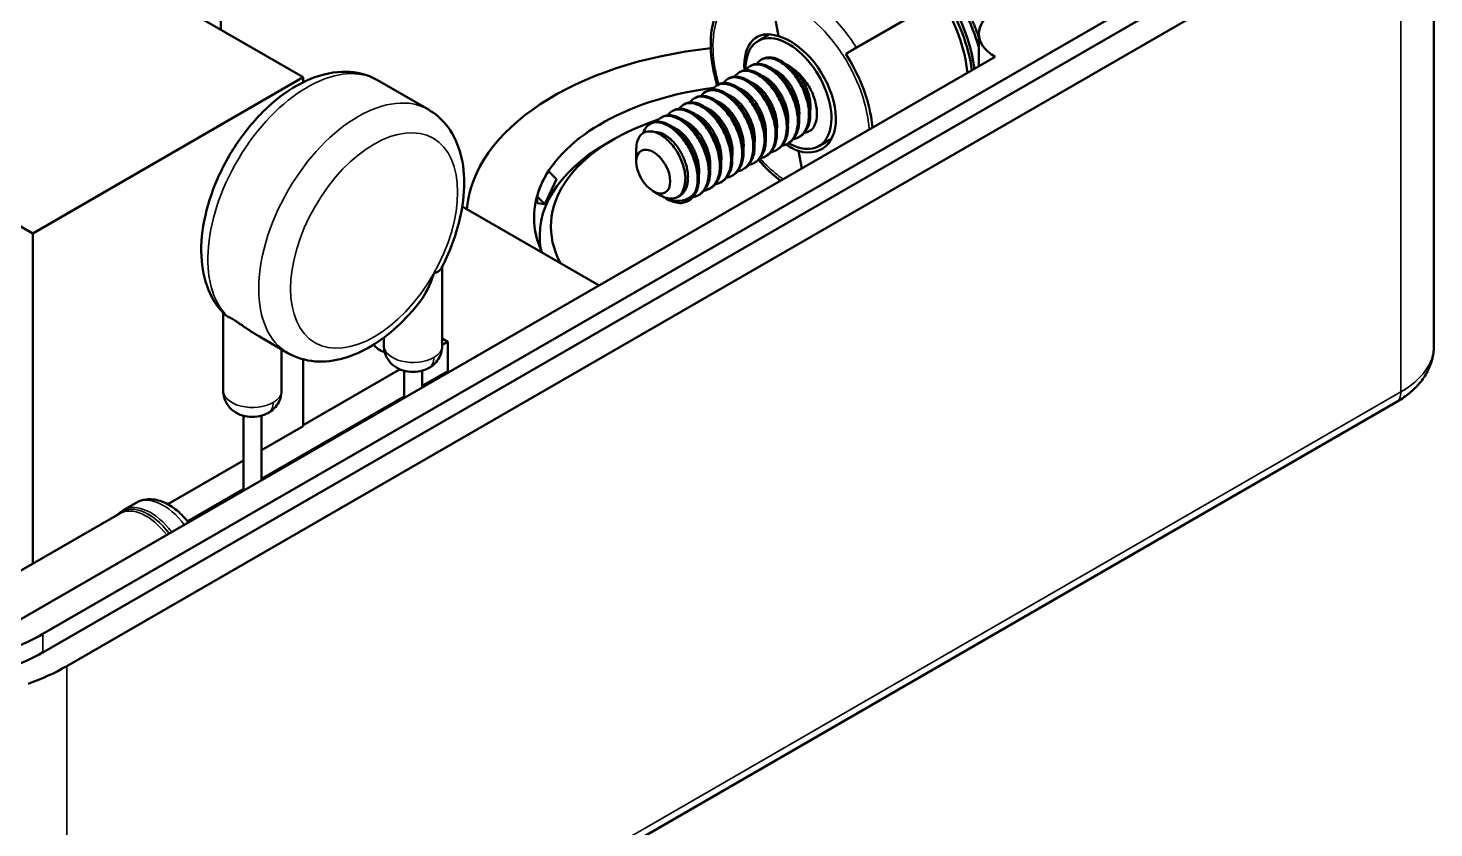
# Model space of a CAD drawing. Header units: millimetres. Extents: x -86 to 841, y -58 to 594.
# Drawn here: x 261.8 to 324.3, y 203.4 to 239 of the extents above; entities that cross this region are included whole.
import ezdxf

# ---------------------------------------------------------------- set-up
doc = ezdxf.new("R2010")
doc.units = ezdxf.units.MM
doc.layers.add('Visible (ISO)', color=7, linetype='Continuous', lineweight=50)
doc.layers.add('Visible Narrow (ISO)', color=7, linetype='Continuous', lineweight=35)

msp = doc.modelspace()

# ---------------------------------------------------------------- linework, layer by layer
at = {"layer": 'Visible (ISO)'}
for p, q in [((324.325, 224.817), (324.325, 246.863)), ((262.493, 212.01), (321.8, 246.25)), ((321.8, 245.434), (262.493, 211.193)), ((274.063, 236.767), (260.274, 244.728)), ((263.554, 210.581), (322.86, 244.821)), ((294.869, 240.389), (295.185, 238.597)), ((302.404, 240.24), (298.188, 237.805)), ((298.654, 238.092), (302.553, 240.343)), ((270.4, 239.786), (270.4, 238.881)), ((298.167, 238.783), (298.167, 238.783)), ((294.287, 238.382), (294.801, 238.679)), ((294.641, 238.587), (294.587, 238.637)), ((298.505, 238.318), (298.505, 238.318)), ((298.511, 238.309), (298.511, 238.309)), ((298.647, 238.102), (298.647, 238.102)), ((304.097, 238.698), (304.097, 237.254)), ((248.253, 237.787), (262.042, 229.827)), ((304.829, 237.677), (261.433, 212.622)), ((294.426, 237.549), (294.483, 237.582)), ((293.436, 236.978), (293.493, 237.011)), ((293.931, 237.263), (293.988, 237.297)), ((262.042, 229.827), (274.063, 236.767)), ((274.063, 236.546), (274.063, 236.767)), ((277.372, 236.637), (279.634, 235.33)), ((292.446, 236.406), (292.503, 236.439)), ((292.941, 236.692), (292.998, 236.725)), ((290.961, 235.549), (291.018, 235.582)), ((291.456, 235.835), (291.513, 235.868)), ((291.951, 236.12), (292.008, 236.153)), ((289.971, 234.977), (290.028, 235.01)), ((290.466, 235.263), (290.523, 235.296)), ((289.476, 234.692), (289.533, 234.725)), ((296.582, 234.386), (296.591, 234.391)), ((287.858, 234.003), (287.505, 233.799)), ((295.592, 233.814), (295.649, 233.847)), ((296.087, 234.1), (296.144, 234.133)), ((296.987, 233.706), (297.542, 234.026)), ((297.22, 233.834), (297.219, 233.84)), ((288.87, 233.011), (288.87, 233.576)), ((294.602, 233.243), (294.659, 233.276)), ((295.097, 233.528), (295.154, 233.561)), ((296.088, 233.491), (296.226, 232.71)), ((284.981, 232.575), (285.32, 232.236)), ((293.612, 232.671), (293.67, 232.704)), ((294.107, 232.957), (294.165, 232.99)), ((284.803, 231.12), (285.32, 232.236)), ((292.127, 231.814), (292.185, 231.847)), ((292.622, 232.099), (292.68, 232.133)), ((293.117, 232.385), (293.175, 232.418)), ((284.464, 231.173), (284.464, 231.46)), ((284.803, 231.12), (284.464, 231.46)), ((289.626, 231.7), (289.948, 231.515)), ((289.985, 231.493), (290.193, 231.373)), ((290.71, 231.439), (290.788, 231.485)), ((291.174, 231.263), (291.195, 231.275)), ((291.632, 231.528), (291.69, 231.561)), ((281.137, 231.018), (287.216, 227.508)), ((284.464, 231.173), (284.803, 231.12)), ((262.042, 215.133), (262.042, 229.827)), ((284.576, 229.234), (284.576, 229.716)), ((280.249, 228.359), (280.249, 224.835)), ((270.507, 226.293), (270.507, 222.834)), ((272.122, 225.234), (273.384, 224.505)), ((277.649, 225.188), (277.649, 224.835)), ((280.497, 225.009), (280.249, 225.153)), ((280.249, 224.866), (280.497, 225.009)), ((280.497, 223.703), (280.497, 225.009)), ((273.107, 224.665), (273.107, 222.834)), ((274.063, 221.253), (274.063, 224.225)), ((274.063, 221.294), (278.368, 223.78)), ((278.549, 223.716), (278.549, 222.504)), ((279.349, 223.716), (279.349, 222.966)), ((280.497, 223.703), (279.349, 223.04)), ((278.549, 222.578), (272.207, 218.916)), ((263.347, 188.078), (322.653, 222.318)), ((271.407, 221.715), (271.407, 218.381)), ((272.207, 221.715), (272.207, 218.843)), ((274.063, 221.253), (272.207, 220.182)), ((271.407, 219.72), (268.047, 217.78)), ((271.407, 218.455), (268.921, 217.019)), ((266.645, 217.848), (266.085, 217.525)), ((265.913, 217.368), (259.025, 213.391))]:
    msp.add_line(p, q, dxfattribs=at)
for centre, major_axis, ratio, start_param, end_param in [((300.129, 238.638), (-2.7, 4.677), 0.57735, 4.082252, 6.283185), ((299.879, 238.494), (2.655, -4.356), 0.601262, 0.882743, 1.605487), ((299.879, 238.494), (2.811, -4.612), 0.601262, 0.926352, 1.605487), ((306.597, 238.698), (-2.5, 0), 0.57735, 3.926991, 7.068583), ((295.637, 236.044), (1.385, -2.525), 0.553037, 2.592194, 4.015389), ((295.637, 236.044), (1.35, -2.338), 0.57735, 5.497689, 10.238301), ((295.636, 236.044), (1.499, -2.459), 0.601262, 5.707376, 8.848237), ((294.576, 230.533), (-13.25, 0), 0.57735, 4.894097, 6.235158), ((295.637, 236.044), (-0.762, 1.32), 0.57735, 5.249662, 5.609927), ((294.576, 230.533), (-10.25, 0), 0.57735, 4.9344, 6.021386), ((294.576, 230.125), (-9.5, 0), 0.57735, 5.233096, 6.584521), ((295.637, 236.044), (0.954, -1.653), 0.57735, 0, 0.120122), ((294.576, 229.716), (-10, 0), 0.57735, 5.497787, 6.391674), ((295.637, 236.044), (1.385, -2.525), 0.553037, 5.447626, 5.733055), ((294.576, 222.164), (9.244, -10.783), 0.410754, 3.228934, 3.32665), ((294.576, 230.533), (-10.25, 0), 0.57735, 6.021386, 6.551223), ((294.576, 222.164), (9.244, -10.783), 0.410754, 3.32665, 3.424367), ((289.948, 232.76), (0.762, -1.32), 0.57735, 5.497787, 6.854254), ((290.22, 232.917), (0.954, -1.653), 0.57735, 6.009416, 6.74708), ((278.235, 225.091), (-1.1, 0), 0.57735, 0.341116, 1.052101), ((256.483, 215.48), (8.5, 0), 0.57735, 5.277363, 5.497787), ((256.483, 214.664), (-8.5, 0), 0.57735, 2.13577, 2.356194), ((256.483, 214.664), (-10, 0), 0.57735, 2.13577, 2.356194)]:
    msp.add_ellipse(centre, major_axis=major_axis, ratio=ratio, start_param=start_param, end_param=end_param, dxfattribs=at)
msp.add_ellipse((289.626, 232.574), major_axis=(-0.535, 0.927), ratio=0.57735, dxfattribs=at)
for points, knots in [([(304.097, 238.093), (303.943, 238.635), (303.727, 239.182), (303.116, 240.387), (302.696, 241.024), (301.926, 241.937), (301.611, 242.257), (300.965, 242.808), (300.639, 243.04), (300.311, 243.227)], [-0.6847985, -0.6847985, -0.6847985, -0.6847985, -0.5054542, -0.5054542, -0.2794112, -0.2794112, -0.1376483, -0.1376483, -0.000001, -0.000001, -0.000001, -0.000001]), ([(292.466, 236.418), (292.383, 236.696), (292.318, 236.972), (292.189, 237.703), (292.161, 238.142), (292.214, 238.948), (292.295, 239.31), (292.426, 239.619)], [-0.4033015, -0.4033015, -0.4033015, -0.4033015, -0.3116714, -0.3116714, -0.1560291, -0.1560291, -0.0000149, -0.0000149, -0.0000149, -0.0000149]), ([(298.654, 238.091), (298.621, 238.072), (298.585, 238.051), (298.507, 238.005), (298.464, 237.979), (298.38, 237.927), (298.339, 237.902), (298.259, 237.852), (298.222, 237.828), (298.188, 237.805)], [0, 0, 0, 0, 0.01398509, 0.01398509, 0.0290199, 0.0290199, 0.04364288, 0.04364288, 0.05803471, 0.05803471, 0.05803471, 0.05803471]), ([(294.237, 237.371), (294.283, 237.439), (294.339, 237.495), (294.513, 237.606), (294.644, 237.635), (294.94, 237.609), (295.102, 237.55), (295.437, 237.348), (295.605, 237.206), (295.915, 236.863), (296.054, 236.667), (296.292, 236.23), (296.388, 235.994), (296.516, 235.527), (296.549, 235.302), (296.546, 234.879), (296.51, 234.686), (296.372, 234.356), (296.269, 234.223), (296.052, 234.073), (295.954, 234.032), (295.847, 234.011)], [3.155887, 3.155887, 3.155887, 3.155887, 3.1995126, 3.1995126, 3.2720301, 3.2720301, 3.3471068, 3.3471068, 3.4230088, 3.4230088, 3.4962181, 3.4962181, 3.5722973, 3.5722973, 3.6458099, 3.6458099, 3.7198779, 3.7198779, 3.7958518, 3.7958518, 3.8468461, 3.8468461, 3.8468461, 3.8468461]), ([(296.145, 234.133), (296.222, 234.178), (296.29, 234.236), (296.456, 234.433), (296.531, 234.597), (296.61, 234.975), (296.615, 235.183), (296.559, 235.632), (296.497, 235.871), (296.315, 236.337), (296.197, 236.56), (295.925, 236.957), (295.774, 237.128), (295.449, 237.414), (295.279, 237.523), (294.955, 237.652), (294.804, 237.672), (294.602, 237.637), (294.54, 237.615), (294.483, 237.582)], [12.0989741, 12.0989741, 12.0989741, 12.0989741, 12.142134, 12.142134, 12.2179355, 12.2179355, 12.2908973, 12.2908973, 12.3668951, 12.3668951, 12.4416903, 12.4416903, 12.5143512, 12.5143512, 12.5903734, 12.5903734, 12.6643407, 12.6643407, 12.7012919, 12.7012919, 12.7012919, 12.7012919]), ([(298.188, 237.805), (298.468, 237.366), (298.707, 236.901), (299.086, 235.956), (299.224, 235.481), (299.334, 234.852), (299.356, 234.687), (299.37, 234.526)], [-0.6244093, -0.6244093, -0.6244093, -0.6244093, -0.4678575, -0.4678575, -0.3116714, -0.3116714, -0.2550535, -0.2550535, -0.2550535, -0.2550535]), ([(270.611, 226.19), (270.315, 226.468), (270.081, 226.808), (269.712, 227.617), (269.598, 228.097), (269.505, 229.173), (269.547, 229.776), (269.787, 231.009), (269.988, 231.639), (270.52, 232.856), (270.851, 233.443), (271.612, 234.527), (272.042, 235.024), (272.973, 235.884), (273.475, 236.245), (274.516, 236.779), (275.056, 236.954), (276.08, 237.045), (276.563, 236.988), (277.132, 236.763), (277.254, 236.704), (277.372, 236.637)], [5.631659, 5.631659, 5.631659, 5.631659, 5.887888, 5.887888, 6.188928, 6.188928, 6.531003, 6.531003, 6.877819, 6.877819, 7.220737, 7.220737, 7.563399, 7.563399, 7.909718, 7.909718, 8.253865, 8.253865, 8.553997, 8.553997, 8.63938, 8.63938, 8.63938, 8.63938]), ([(293.247, 236.799), (293.271, 236.834), (293.297, 236.866), (293.42, 236.987), (293.541, 237.041), (293.819, 237.063), (293.975, 237.029), (294.303, 236.876), (294.473, 236.756), (294.793, 236.451), (294.941, 236.271), (295.202, 235.861), (295.313, 235.633), (295.479, 235.164), (295.532, 234.927), (295.568, 234.483), (295.552, 234.28), (295.453, 233.916), (295.368, 233.762), (295.143, 233.539), (295.01, 233.469), (294.857, 233.44)], [5.5649237, 5.5649237, 5.5649237, 5.5649237, 5.5873224, 5.5873224, 5.6604963, 5.6604963, 5.7349121, 5.7349121, 5.8109622, 5.8109622, 5.8835825, 5.8835825, 5.9588152, 5.9588152, 6.0346135, 6.0346135, 6.1079647, 6.1079647, 6.1841948, 6.1841948, 6.2567101, 6.2567101, 6.2567101, 6.2567101]), ([(295.155, 233.561), (295.272, 233.629), (295.371, 233.729), (295.533, 234.005), (295.587, 234.185), (295.626, 234.587), (295.611, 234.803), (295.518, 235.262), (295.438, 235.501), (295.226, 235.955), (295.097, 236.165), (294.805, 236.535), (294.645, 236.692), (294.314, 236.938), (294.146, 237.022), (293.834, 237.099), (293.692, 237.095), (293.543, 237.037), (293.518, 237.025), (293.493, 237.011)], [9.6897524, 9.6897524, 9.6897524, 9.6897524, 9.755477, 9.755477, 9.8303509, 9.8303509, 9.9030151, 9.9030151, 9.9790666, 9.9790666, 10.0531134, 10.0531134, 10.1268818, 10.1268818, 10.20293, 10.20293, 10.2761148, 10.2761148, 10.2920906, 10.2920906, 10.2920906, 10.2920906]), ([(293.742, 237.085), (293.777, 237.137), (293.818, 237.182), (293.966, 237.299), (294.093, 237.341), (294.379, 237.338), (294.539, 237.292), (294.871, 237.114), (295.04, 236.983), (295.356, 236.658), (295.499, 236.47), (295.749, 236.046), (295.853, 235.814), (295.999, 235.345), (296.043, 235.114), (296.06, 234.681), (296.034, 234.482), (295.914, 234.133), (295.819, 233.989), (295.597, 233.804), (295.481, 233.75), (295.352, 233.726)], [4.3595683, 4.3595683, 4.3595683, 4.3595683, 4.3928761, 4.3928761, 4.4655765, 4.4655765, 4.5403388, 4.5403388, 4.6163471, 4.6163471, 4.6892812, 4.6892812, 4.7650515, 4.7650515, 4.8396633, 4.8396633, 4.913476, 4.913476, 4.9902148, 4.9902148, 5.0516564, 5.0516564, 5.0516564, 5.0516564]), ([(295.65, 233.847), (295.747, 233.904), (295.832, 233.982), (295.997, 234.218), (296.062, 234.391), (296.12, 234.781), (296.115, 234.993), (296.04, 235.448), (295.969, 235.687), (295.772, 236.147), (295.648, 236.364), (295.366, 236.748), (295.21, 236.912), (294.881, 237.179), (294.711, 237.276), (294.392, 237.379), (294.245, 237.386), (294.071, 237.338), (294.028, 237.32), (293.988, 237.297)], [10.8941771, 10.8941771, 10.8941771, 10.8941771, 10.9488038, 10.9488038, 11.0240482, 11.0240482, 11.0966436, 11.0966436, 11.1726538, 11.1726538, 11.2470834, 11.2470834, 11.3201553, 11.3201553, 11.3966333, 11.3966333, 11.4702063, 11.4702063, 11.49635, 11.49635, 11.49635, 11.49635]), ([(295.901, 237.098), (296.007, 237.021), (296.137, 236.906), (296.404, 236.593), (296.523, 236.416), (296.703, 236.068), (296.784, 235.878), (296.889, 235.435), (296.908, 235.24), (296.892, 234.944), (296.872, 234.834), (296.806, 234.633), (296.759, 234.543), (296.699, 234.469)], [0, 0, 0, 0, 0.0452291, 0.0452291, 0.0905018, 0.0905018, 0.1288721, 0.1288721, 0.1614965, 0.1614965, 0.1831488, 0.1831488, 0.2060293, 0.2060293, 0.2060293, 0.2060293]), ([(291.762, 235.942), (291.829, 236.042), (291.918, 236.114), (292.15, 236.205), (292.297, 236.21), (292.613, 236.127), (292.778, 236.043), (293.104, 235.8), (293.263, 235.645), (293.558, 235.271), (293.691, 235.053), (293.9, 234.598), (293.977, 234.366), (294.07, 233.908), (294.084, 233.686), (294.041, 233.278), (293.984, 233.098), (293.809, 232.812), (293.695, 232.708), (293.5, 232.615), (293.438, 232.595), (293.372, 232.583)], [9.1821388, 9.1821388, 9.1821388, 9.1821388, 9.2457117, 9.2457117, 9.3218275, 9.3218275, 9.3964123, 9.3964123, 9.4695283, 9.4695283, 9.5461697, 9.5461697, 9.6198966, 9.6198966, 9.6948263, 9.6948263, 9.7704938, 9.7704938, 9.8433873, 9.8433873, 9.8747476, 9.8747476, 9.8747476, 9.8747476]), ([(293.67, 232.704), (293.709, 232.727), (293.746, 232.753), (293.899, 232.883), (293.99, 233.023), (294.111, 233.369), (294.138, 233.574), (294.119, 234.01), (294.076, 234.235), (293.933, 234.695), (293.832, 234.925), (293.579, 235.357), (293.43, 235.553), (293.114, 235.875), (292.951, 236.001), (292.624, 236.179), (292.462, 236.227), (292.201, 236.231), (292.097, 236.205), (292.008, 236.153)], [6.0757353, 6.0757353, 6.0757353, 6.0757353, 6.0975514, 6.0975514, 6.1714826, 6.1714826, 6.2474861, 6.2474861, 6.3201387, 6.3201387, 6.3948981, 6.3948981, 6.470876, 6.470876, 6.5438044, 6.5438044, 6.6195704, 6.6195704, 6.6779222, 6.6779222, 6.6779222, 6.6779222]), ([(292.257, 236.228), (292.259, 236.23), (292.261, 236.233), (292.341, 236.348), (292.447, 236.424), (292.706, 236.497), (292.858, 236.488), (293.178, 236.38), (293.344, 236.285), (293.668, 236.021), (293.826, 235.855), (294.111, 235.465), (294.237, 235.243), (294.43, 234.785), (294.498, 234.555), (294.574, 234.098), (294.578, 233.876), (294.513, 233.48), (294.446, 233.31), (294.254, 233.047), (294.134, 232.955), (293.951, 232.888), (293.91, 232.877), (293.867, 232.868)], [7.9763334, 7.9763334, 7.9763334, 7.9763334, 7.9779535, 7.9779535, 8.0506819, 8.0506819, 8.1268196, 8.1268196, 8.2009966, 8.2009966, 8.2747605, 8.2747605, 8.3509468, 8.3509468, 8.424262, 8.424262, 8.500502, 8.500502, 8.5756776, 8.5756776, 8.6483389, 8.6483389, 8.6686724, 8.6686724, 8.6686724, 8.6686724]), ([(294.164, 232.99), (294.184, 233.001), (294.203, 233.014), (294.347, 233.115), (294.447, 233.243), (294.587, 233.57), (294.624, 233.769), (294.625, 234.198), (294.592, 234.422), (294.466, 234.882), (294.372, 235.113), (294.134, 235.553), (293.99, 235.757), (293.681, 236.097), (293.52, 236.233), (293.193, 236.434), (293.029, 236.495), (292.738, 236.526), (292.61, 236.501), (292.503, 236.439)], [7.2804135, 7.2804135, 7.2804135, 7.2804135, 7.2914084, 7.2914084, 7.364953, 7.364953, 7.4414, 7.4414, 7.5144872, 7.5144872, 7.5888882, 7.5888882, 7.6648897, 7.6648897, 7.7374713, 7.7374713, 7.8126876, 7.8126876, 7.8824942, 7.8824942, 7.8824942, 7.8824942]), ([(292.752, 236.514), (292.765, 236.532), (292.778, 236.549), (292.878, 236.669), (292.992, 236.735), (293.263, 236.783), (293.42, 236.761), (293.746, 236.627), (293.91, 236.521), (294.234, 236.236), (294.389, 236.059), (294.665, 235.653), (294.782, 235.427), (294.958, 234.968), (295.017, 234.739), (295.074, 234.289), (295.067, 234.073), (294.983, 233.693), (294.908, 233.533), (294.7, 233.291), (294.573, 233.209), (294.404, 233.163), (294.383, 233.158), (294.362, 233.154)], [6.7699013, 6.7699013, 6.7699013, 6.7699013, 6.7816653, 6.7816653, 6.8546759, 6.8546759, 6.931338, 6.931338, 7.0050807, 7.0050807, 7.0798143, 7.0798143, 7.1555059, 7.1555059, 7.2284158, 7.2284158, 7.3045543, 7.3045543, 7.3794427, 7.3794427, 7.4523491, 7.4523491, 7.4623818, 7.4623818, 7.4623818, 7.4623818]), ([(294.659, 233.276), (294.66, 233.276), (294.661, 233.276), (294.797, 233.356), (294.908, 233.478), (295.063, 233.792), (295.108, 233.98), (295.128, 234.393), (295.103, 234.613), (294.992, 235.078), (294.903, 235.318), (294.676, 235.763), (294.541, 235.967), (294.24, 236.322), (294.075, 236.471), (293.742, 236.694), (293.576, 236.765), (293.273, 236.815), (293.137, 236.797), (293.014, 236.734), (293.006, 236.73), (292.998, 236.725)], [8.4845133, 8.4845133, 8.4845133, 8.4845133, 8.4848694, 8.4848694, 8.5608798, 8.5608798, 8.6353679, 8.6353679, 8.7083755, 8.7083755, 8.7849181, 8.7849181, 8.8585495, 8.8585495, 8.9333583, 8.9333583, 9.0089287, 9.0089287, 9.0817276, 9.0817276, 9.0868271, 9.0868271, 9.0868271, 9.0868271]), ([(290.772, 235.37), (290.817, 235.436), (290.871, 235.49), (291.045, 235.606), (291.182, 235.636), (291.485, 235.605), (291.648, 235.545), (291.975, 235.344), (292.136, 235.209), (292.446, 234.87), (292.59, 234.666), (292.829, 234.226), (292.922, 233.995), (293.049, 233.535), (293.083, 233.311), (293.083, 232.882), (293.046, 232.683), (292.906, 232.354), (292.806, 232.226), (292.593, 232.074), (292.492, 232.032), (292.382, 232.011)], [11.5950816, 11.5950816, 11.5950816, 11.5950816, 11.6372676, 11.6372676, 11.7129764, 11.7129764, 11.788313, 11.788313, 11.8610017, 11.8610017, 11.9371116, 11.9371116, 12.0116321, 12.0116321, 12.0848076, 12.0848076, 12.1613785, 12.1613785, 12.2350414, 12.2350414, 12.2874865, 12.2874865, 12.2874865, 12.2874865]), ([(292.68, 232.133), (292.756, 232.176), (292.824, 232.234), (292.987, 232.427), (293.062, 232.588), (293.145, 232.968), (293.151, 233.186), (293.093, 233.636), (293.033, 233.864), (292.856, 234.324), (292.738, 234.549), (292.462, 234.955), (292.306, 235.131), (291.983, 235.414), (291.818, 235.52), (291.493, 235.652), (291.336, 235.673), (291.133, 235.635), (291.073, 235.613), (291.018, 235.582)], [3.6685854, 3.6685854, 3.6685854, 3.6685854, 3.7110819, 3.7110819, 3.7858989, 3.7858989, 3.8619348, 3.8619348, 3.9347725, 3.9347725, 4.0103901, 4.0103901, 4.0849442, 4.0849442, 4.1586112, 4.1586112, 4.2351967, 4.2351967, 4.2708396, 4.2708396, 4.2708396, 4.2708396]), ([(291.267, 235.656), (291.323, 235.739), (291.393, 235.803), (291.597, 235.908), (291.739, 235.926), (292.049, 235.869), (292.214, 235.796), (292.541, 235.573), (292.7, 235.428), (293.003, 235.072), (293.141, 234.862), (293.365, 234.414), (293.451, 234.183), (293.561, 233.723), (293.586, 233.5), (293.565, 233.081), (293.518, 232.891), (293.361, 232.583), (293.254, 232.466), (293.048, 232.345), (292.966, 232.314), (292.877, 232.297)], [10.3889657, 10.3889657, 10.3889657, 10.3889657, 10.4419081, 10.4419081, 10.5180403, 10.5180403, 10.593009, 10.593009, 10.6657734, 10.6657734, 10.7419271, 10.7419271, 10.8160676, 10.8160676, 10.8899466, 10.8899466, 10.9660904, 10.9660904, 11.0393676, 11.0393676, 11.0816353, 11.0816353, 11.0816353, 11.0816353]), ([(293.175, 232.418), (293.232, 232.451), (293.284, 232.492), (293.444, 232.652), (293.528, 232.802), (293.63, 233.165), (293.647, 233.377), (293.608, 233.82), (293.558, 234.046), (293.398, 234.506), (293.288, 234.735), (293.023, 235.156), (292.869, 235.344), (292.547, 235.648), (292.383, 235.764), (292.057, 235.919), (291.897, 235.953), (291.666, 235.934), (291.585, 235.909), (291.513, 235.868)], [4.8725388, 4.8725388, 4.8725388, 4.8725388, 4.9044263, 4.9044263, 4.9787009, 4.9787009, 5.0546337, 5.0546337, 5.1271373, 5.1271373, 5.2022283, 5.2022283, 5.2779966, 5.2779966, 5.351214, 5.351214, 5.4273036, 5.4273036, 5.4740549, 5.4740549, 5.4740549, 5.4740549]), ([(279.634, 235.33), (279.976, 235.133), (280.273, 234.861), (280.762, 234.194), (280.943, 233.792), (281.185, 232.896), (281.235, 232.394), (281.203, 231.358), (281.122, 230.822), (280.846, 229.746), (280.65, 229.206), (280.344, 228.548), (280.278, 228.415), (280.21, 228.283)], [2.356194, 2.356194, 2.356194, 2.356194, 2.604747, 2.604747, 2.878076, 2.878076, 3.177307, 3.177307, 3.476538, 3.476538, 3.775769, 3.775769, 3.852348, 3.852348, 3.852348, 3.852348]), ([(289.782, 234.799), (289.805, 234.832), (289.83, 234.862), (289.951, 234.984), (290.072, 235.039), (290.353, 235.063), (290.512, 235.029), (290.839, 234.875), (291.003, 234.759), (291.325, 234.456), (291.479, 234.268), (291.744, 233.847), (291.854, 233.619), (292.014, 233.159), (292.065, 232.932), (292.105, 232.489), (292.088, 232.278), (291.986, 231.914), (291.903, 231.763), (291.682, 231.541), (291.548, 231.469), (291.393, 231.44), (291.392, 231.439), (291.392, 231.439)], [14.0071581, 14.0071581, 14.0071581, 14.0071581, 14.0284048, 14.0284048, 14.1019271, 14.1019271, 14.1781493, 14.1781493, 14.2514935, 14.2514935, 14.3273357, 14.3273357, 14.4025591, 14.4025591, 14.4751798, 14.4751798, 14.5512328, 14.5512328, 14.625639, 14.625639, 14.6988314, 14.6988314, 14.6989658, 14.6989658, 14.6989658, 14.6989658]), ([(291.69, 231.561), (291.805, 231.628), (291.902, 231.726), (292.066, 231.998), (292.121, 232.179), (292.162, 232.589), (292.146, 232.811), (292.05, 233.27), (291.973, 233.501), (291.761, 233.955), (291.627, 234.173), (291.331, 234.545), (291.172, 234.698), (290.846, 234.938), (290.681, 235.021), (290.366, 235.1), (290.219, 235.094), (290.071, 235.033), (290.049, 235.023), (290.028, 235.01)], [1.258685, 1.258685, 1.258685, 1.258685, 1.3232903, 1.3232903, 1.3989609, 1.3989609, 1.4736764, 1.4736764, 1.5473987, 1.5473987, 1.6240396, 1.6240396, 1.6970314, 1.6970314, 1.7716111, 1.7716111, 1.8476608, 1.8476608, 1.8613552, 1.8613552, 1.8613552, 1.8613552]), ([(290.277, 235.085), (290.311, 235.134), (290.35, 235.177), (290.497, 235.297), (290.626, 235.341), (290.918, 235.337), (291.08, 235.29), (291.407, 235.112), (291.569, 234.986), (291.886, 234.665), (292.035, 234.469), (292.288, 234.037), (292.39, 233.807), (292.534, 233.347), (292.576, 233.122), (292.596, 232.686), (292.57, 232.481), (292.449, 232.134), (292.358, 231.994), (292.139, 231.807), (292.02, 231.751), (291.887, 231.725)], [12.801368, 12.801368, 12.801368, 12.801368, 12.8332708, 12.8332708, 12.9078455, 12.9078455, 12.9837375, 12.9837375, 13.0567868, 13.0567868, 13.1328805, 13.1328805, 13.2077649, 13.2077649, 13.2805209, 13.2805209, 13.3566396, 13.3566396, 13.4306947, 13.4306947, 13.4939471, 13.4939471, 13.4939471, 13.4939471]), ([(292.185, 231.847), (292.28, 231.902), (292.363, 231.978), (292.528, 232.21), (292.594, 232.381), (292.656, 232.778), (292.651, 233), (292.572, 233.458), (292.503, 233.688), (292.308, 234.146), (292.181, 234.367), (291.894, 234.755), (291.737, 234.919), (291.412, 235.181), (291.247, 235.275), (290.927, 235.379), (290.775, 235.386), (290.601, 235.335), (290.561, 235.318), (290.523, 235.296)], [2.4636555, 2.4636555, 2.4636555, 2.4636555, 2.5170458, 2.5170458, 2.5922011, 2.5922011, 2.6681654, 2.6681654, 2.7414507, 2.7414507, 2.8176091, 2.8176091, 2.8911875, 2.8911875, 2.9653323, 2.9653323, 3.041381, 3.041381, 3.0659476, 3.0659476, 3.0659476, 3.0659476]), ([(291.001, 231.887), (291.03, 231.979), (291.046, 232.081), (291.057, 232.336), (291.04, 232.468), (290.988, 232.762), (290.926, 232.961), (290.759, 233.335), (290.658, 233.506), (290.467, 233.763), (290.399, 233.838), (290.212, 234.033), (290.063, 234.151), (289.773, 234.311), (289.635, 234.355), (289.341, 234.373), (289.225, 234.321), (289.046, 234.193), (288.969, 234.082), (288.887, 233.833), (288.87, 233.71), (288.87, 233.576)], [0.000001, 0.000001, 0.000001, 0.000001, 0.039359, 0.039359, 0.092066, 0.092066, 0.194981, 0.194981, 0.290682, 0.290682, 0.354668, 0.354668, 0.551458, 0.551458, 0.738976, 0.738976, 0.982228, 0.982228, 1.310574, 1.310574, 1.556049, 1.556049, 1.556049, 1.556049]), ([(289.186, 234.291), (289.217, 234.397), (289.263, 234.488), (289.408, 234.665), (289.521, 234.732), (289.792, 234.783), (289.949, 234.762), (290.274, 234.631), (290.438, 234.526), (290.762, 234.243), (290.918, 234.067), (291.194, 233.662), (291.313, 233.437), (291.49, 232.977), (291.55, 232.748), (291.599, 232.373), (291.603, 232.223), (291.578, 231.937), (291.547, 231.803), (291.5, 231.685)], [15.1714344, 15.1714344, 15.1714344, 15.1714344, 15.2229538, 15.2229538, 15.2959369, 15.2959369, 15.3726622, 15.3726622, 15.4464626, 15.4464626, 15.5211042, 15.5211042, 15.5968605, 15.5968605, 15.6697817, 15.6697817, 15.7210926, 15.7210926, 15.7742066, 15.7742066, 15.7742066, 15.7742066]), ([(291.195, 231.275), (291.214, 231.286), (291.232, 231.298), (291.361, 231.389), (291.452, 231.497), (291.598, 231.79), (291.644, 231.982), (291.662, 232.402), (291.637, 232.625), (291.524, 233.085), (291.438, 233.316), (291.212, 233.763), (291.073, 233.973), (290.769, 234.327), (290.61, 234.47), (290.283, 234.69), (290.118, 234.762), (289.809, 234.816), (289.667, 234.797), (289.543, 234.73), (289.538, 234.727), (289.533, 234.725)], [0.0524944, 0.0524944, 0.0524944, 0.0524944, 0.0631957, 0.0631957, 0.1281751, 0.1281751, 0.20434, 0.20434, 0.278085, 0.278085, 0.3522413, 0.3522413, 0.4283584, 0.4283584, 0.5010672, 0.5010672, 0.57605, 0.57605, 0.6521493, 0.6521493, 0.6553089, 0.6553089, 0.6553089, 0.6553089]), ([(296.699, 234.469), (296.661, 234.436), (296.62, 234.407), (296.505, 234.342), (296.426, 234.313), (296.342, 234.297)], [2.57945664, 2.57945664, 2.57945664, 2.57945664, 2.60331427, 2.60331427, 2.64344694, 2.64344694, 2.64344694, 2.64344694]), ([(291.5, 231.685), (291.404, 231.545), (291.28, 231.437), (291.013, 231.304), (290.856, 231.261), (290.498, 231.284), (290.332, 231.327), (290.098, 231.431), (290.031, 231.466), (289.965, 231.505)], [0.0000005, 0.0000005, 0.0000005, 0.0000005, 0.070106, 0.070106, 0.1306057, 0.1306057, 0.1777964, 0.1777964, 0.1967647, 0.1967647, 0.1967647, 0.1967647]), ([(290.193, 231.373), (290.208, 231.365), (290.223, 231.356), (290.348, 231.289), (290.458, 231.244), (290.674, 231.185), (290.78, 231.172), (290.88, 231.176)], [3.1787093, 3.1787093, 3.1787093, 3.1787093, 3.2042045, 3.2042045, 3.3903561, 3.3903561, 3.5804223, 3.5804223, 3.5804223, 3.5804223]), ([(279.868, 228.04), (279.869, 228.041), (279.871, 228.041), (279.971, 228.072), (280.054, 228.115), (280.156, 228.202), (280.188, 228.241), (280.21, 228.283)], [-1.4247308, -1.4247308, -1.4247308, -1.4247308, -1.4235742, -1.4235742, -1.3284884, -1.3284884, -1.26852, -1.26852, -1.26852, -1.26852]), ([(279.254, 226.788), (279.488, 227.09), (279.7, 227.506), (279.866, 228.033), (279.867, 228.037), (279.868, 228.04)], [-0.1723071, -0.1723071, -0.1723071, -0.1723071, 0, 0, 0.0011491, 0.0011491, 0.0011491, 0.0011491]), ([(279.254, 226.788), (278.939, 226.382), (278.596, 226.006), (277.87, 225.341), (277.488, 225.05), (276.694, 224.575), (276.284, 224.391), (275.446, 224.153), (275.017, 224.101), (274.17, 224.169), (273.753, 224.292), (273.384, 224.505)], [4.158274, 4.158274, 4.158274, 4.158274, 4.426176, 4.426176, 4.694079, 4.694079, 4.961982, 4.961982, 5.229884, 5.229884, 5.497787, 5.497787, 5.497787, 5.497787]), ([(272.122, 225.234), (271.99, 225.31), (271.854, 225.396), (271.588, 225.572), (271.439, 225.675), (271.221, 225.823), (271.149, 225.87), (271.012, 225.959), (270.947, 225.999), (270.828, 226.067), (270.775, 226.096), (270.719, 226.122), (270.71, 226.127), (270.701, 226.131)], [0.2993928, 0.2993928, 0.2993928, 0.2993928, 0.3496294, 0.3496294, 0.4001263, 0.4001263, 0.4253748, 0.4253748, 0.4506232, 0.4506232, 0.4758716, 0.4758716, 0.481221, 0.481221, 0.481221, 0.481221]), ([(279.661, 223.846), (279.54, 223.776), (279.405, 223.725), (279.127, 223.665), (278.98, 223.655), (278.691, 223.677), (278.546, 223.709), (278.277, 223.815), (278.15, 223.891), (277.938, 224.075), (277.85, 224.185), (277.725, 224.414), (277.683, 224.535), (277.654, 224.716), (277.649, 224.776), (277.649, 224.835)], [0, 0, 0, 0, 0.0425903, 0.0425903, 0.0857492, 0.0857492, 0.1295008, 0.1295008, 0.1732853, 0.1732853, 0.2147111, 0.2147111, 0.2523879, 0.2523879, 0.2702658, 0.2702658, 0.2702658, 0.2702658]), ([(280.249, 224.835), (280.249, 224.715), (280.229, 224.594), (280.152, 224.368), (280.096, 224.262), (279.953, 224.071), (279.865, 223.985), (279.733, 223.89), (279.697, 223.867), (279.661, 223.846)], [0, 0, 0, 0, 0.0362631, 0.0362631, 0.0719701, 0.0719701, 0.1085586, 0.1085586, 0.1213016, 0.1213016, 0.1213016, 0.1213016]), ([(322.653, 222.318), (322.84, 222.426), (323.018, 222.546), (323.348, 222.808), (323.501, 222.951), (323.776, 223.263), (323.898, 223.432), (324.102, 223.795), (324.184, 223.989), (324.295, 224.394), (324.325, 224.606), (324.325, 224.817)], [1.5707963, 1.5707963, 1.5707963, 1.5707963, 1.727876, 1.727876, 1.8849556, 1.8849556, 2.0420352, 2.0420352, 2.1991149, 2.1991149, 2.3561945, 2.3561945, 2.3561945, 2.3561945]), ([(272.519, 221.846), (272.398, 221.776), (272.263, 221.725), (271.985, 221.665), (271.838, 221.655), (271.549, 221.676), (271.404, 221.708), (271.135, 221.815), (271.008, 221.891), (270.797, 222.075), (270.708, 222.184), (270.583, 222.414), (270.541, 222.535), (270.512, 222.716), (270.507, 222.775), (270.507, 222.834)], [0, 0, 0, 0, 0.0425903, 0.0425903, 0.0857492, 0.0857492, 0.1295008, 0.1295008, 0.1732853, 0.1732853, 0.2147111, 0.2147111, 0.2523879, 0.2523879, 0.2702658, 0.2702658, 0.2702658, 0.2702658]), ([(273.107, 222.834), (273.107, 222.714), (273.087, 222.593), (273.011, 222.368), (272.954, 222.261), (272.811, 222.07), (272.723, 221.984), (272.591, 221.89), (272.556, 221.867), (272.519, 221.846)], [0, 0, 0, 0, 0.0362631, 0.0362631, 0.0719701, 0.0719701, 0.1085586, 0.1085586, 0.1213016, 0.1213016, 0.1213016, 0.1213016]), ([(266.085, 217.525), (266.057, 217.509), (266.03, 217.491), (265.977, 217.454), (265.952, 217.435), (265.903, 217.393), (265.88, 217.372), (265.847, 217.339), (265.838, 217.329), (265.829, 217.319)], [0.7853982, 0.7853982, 0.7853982, 0.7853982, 0.8374572, 0.8374572, 0.8895163, 0.8895163, 0.9415753, 0.9415753, 0.9639247, 0.9639247, 0.9639247, 0.9639247]), ([(268.961, 216.969), (268.927, 217.013), (268.891, 217.057), (268.693, 217.293), (268.513, 217.465), (268.126, 217.749), (267.918, 217.861), (267.498, 217.994), (267.285, 218.021), (266.925, 217.973), (266.777, 217.924), (266.645, 217.848)], [5.718557, 5.718557, 5.718557, 5.718557, 5.796578, 5.796578, 6.148788, 6.148788, 6.50495, 6.50495, 6.834864, 6.834864, 7.068583, 7.068583, 7.068583, 7.068583])]:
    msp.add_open_spline(points, degree=3, knots=knots, dxfattribs=at)
for points, weights, knots in [([(304.097, 238.529), (303.585, 240.102), (302.517, 241.448), (301.525, 242.699), (300.355, 243.344)], [0.972767934076, 0.941638963359, 1, 0.945548623307, 0.968998828714], [0.858184406, 0.858184406, 0.858184406, 0.861607143, 0.861607143, 0.864800588, 0.864800588, 0.864800588]), ([(294.425, 236.854), (294.694, 236.756), (294.962, 236.476), (295.515, 235.896), (295.612, 235.092), (295.637, 234.877), (295.611, 234.686)], [0.933113942566, 0.93040850544, 1, 0.866025403784, 1, 0.960321521665, 0.944145732459], [0.29667252, 0.29667252, 0.29667252, 0.30208333, 0.30208333, 0.3125, 0.3125, 0.31558504, 0.31558504, 0.31558504]), ([(294.92, 237.139), (295.189, 237.042), (295.457, 236.761), (296.01, 236.182), (296.107, 235.378), (296.132, 235.163), (296.106, 234.972)], [0.933113942566, 0.93040850544, 1, 0.866025403784, 1, 0.960321521665, 0.944145732459], [0.23417252, 0.23417252, 0.23417252, 0.23958333, 0.23958333, 0.25, 0.25, 0.25308504, 0.25308504, 0.25308504]), ([(295.901, 237.098), (295.927, 237.073), (295.951, 237.047), (296.505, 236.468), (296.602, 235.663), (296.627, 235.449), (296.601, 235.258)], [0.986888170092, 0.993087422441, 1, 0.866025403784, 1, 0.960321521665, 0.944145732459], [0.17654587, 0.17654587, 0.17654587, 0.17708333, 0.17708333, 0.1875, 0.1875, 0.19058504, 0.19058504, 0.19058504]), ([(293.435, 236.282), (293.704, 236.184), (293.972, 235.904), (294.525, 235.325), (294.622, 234.52), (294.647, 234.305), (294.621, 234.115)], [0.933113942566, 0.93040850544, 1, 0.866025403784, 1, 0.960321521665, 0.944145732459], [0.42167252, 0.42167252, 0.42167252, 0.42708333, 0.42708333, 0.4375, 0.4375, 0.44058504, 0.44058504, 0.44058504]), ([(293.93, 236.568), (294.199, 236.47), (294.467, 236.19), (295.02, 235.61), (295.117, 234.806), (295.142, 234.591), (295.116, 234.401)], [0.933113942566, 0.93040850544, 1, 0.866025403784, 1, 0.960321521665, 0.944145732459], [0.35917252, 0.35917252, 0.35917252, 0.36458333, 0.36458333, 0.375, 0.375, 0.37808504, 0.37808504, 0.37808504]), ([(292.445, 235.71), (292.714, 235.613), (292.982, 235.332), (293.535, 234.753), (293.632, 233.949), (293.658, 233.734), (293.631, 233.543)], [0.933113942566, 0.93040850544, 1, 0.866025403784, 1, 0.960321521665, 0.944145732459], [0.54667252, 0.54667252, 0.54667252, 0.55208333, 0.55208333, 0.5625, 0.5625, 0.56558504, 0.56558504, 0.56558504]), ([(292.94, 235.996), (293.209, 235.898), (293.477, 235.618), (294.03, 235.039), (294.127, 234.234), (294.152, 234.02), (294.126, 233.829)], [0.933113942566, 0.93040850544, 1, 0.866025403784, 1, 0.960321521665, 0.944145732459], [0.48417252, 0.48417252, 0.48417252, 0.48958333, 0.48958333, 0.5, 0.5, 0.50308504, 0.50308504, 0.50308504]), ([(291.455, 235.139), (291.724, 235.041), (291.992, 234.761), (292.545, 234.181), (292.642, 233.377), (292.668, 233.162), (292.641, 232.972)], [0.933113942566, 0.93040850544, 1, 0.866025403784, 1, 0.960321521665, 0.944145732459], [0.67167252, 0.67167252, 0.67167252, 0.67708333, 0.67708333, 0.6875, 0.6875, 0.69058504, 0.69058504, 0.69058504]), ([(291.95, 235.425), (292.219, 235.327), (292.487, 235.047), (293.04, 234.467), (293.137, 233.663), (293.163, 233.448), (293.136, 233.258)], [0.933113942566, 0.93040850544, 1, 0.866025403784, 1, 0.960321521665, 0.944145732459], [0.60917252, 0.60917252, 0.60917252, 0.61458333, 0.61458333, 0.625, 0.625, 0.62808504, 0.62808504, 0.62808504]), ([(290.465, 234.567), (290.734, 234.47), (291.002, 234.189), (291.555, 233.61), (291.652, 232.806), (291.678, 232.591), (291.652, 232.4)], [0.933113942566, 0.93040850544, 1, 0.866025403784, 1, 0.960321521665, 0.944145732459], [0.79667252, 0.79667252, 0.79667252, 0.80208333, 0.80208333, 0.8125, 0.8125, 0.81558504, 0.81558504, 0.81558504]), ([(290.96, 234.853), (291.229, 234.755), (291.497, 234.475), (292.05, 233.896), (292.147, 233.091), (292.173, 232.877), (292.146, 232.686)], [0.933113942566, 0.93040850544, 1, 0.866025403784, 1, 0.960321521665, 0.944145732459], [0.73417252, 0.73417252, 0.73417252, 0.73958333, 0.73958333, 0.75, 0.75, 0.75308504, 0.75308504, 0.75308504]), ([(289.704, 234.325), (290.081, 234.35), (290.507, 233.904), (291.06, 233.324), (291.157, 232.52), (291.249, 231.751), (290.788, 231.485)], [0.956177004896, 0.893620899816, 1, 0.866025403784, 1, 0.871126955011, 0.99018541635], [0.85631225, 0.85631225, 0.85631225, 0.86458333, 0.86458333, 0.875, 0.875, 0.88502002, 0.88502002, 0.88502002])]:
    msp.add_rational_spline(points, weights, degree=2, knots=knots, dxfattribs=at)
for points in [[(295.282, 232.165), (294.944, 232.426), (294.611, 232.741), (294.302, 233.092)], [(270.611, 226.19), (270.637, 226.166), (270.667, 226.146), (270.701, 226.131)]]:
    msp.add_open_spline(points, degree=3, dxfattribs=at)
at = {"layer": 'Visible Narrow (ISO)'}
for p, q in [((322.86, 244.821), (322.86, 222.776)), ((322.86, 222.776), (263.554, 188.536)), ((262.493, 211.193), (262.493, 212.01)), ((263.554, 188.536), (263.554, 210.581))]:
    msp.add_line(p, q, dxfattribs=at)
for centre, major_axis, start_param, end_param in [((274.247, 231.224), (3.125, 5.413), 0, 2.995709), ((276.509, 229.917), (-3.125, -5.413), 3.141593, 6.283185), ((278.949, 224.835), (-1.3, 0), 0, 2.356194), ((278.949, 224.835), (1.3, 0), 5.497787, 6.283185), ((319.325, 224.817), (5, 0), 5.497787, 6.283185), ((279.161, 224.712), (0.5, -0.866), 6.283181, 7.068584), ((271.807, 222.834), (-1.3, 0), 0, 2.356194), ((271.807, 222.834), (1.3, 0), 5.497787, 6.283185), ((322.153, 223.184), (0.5, -0.866), 0, 0.785398), ((272.019, 222.712), (0.5, -0.866), 6.283181, 7.068584), ((267.845, 215.77), (-1.2, 2.078), 4.91388, 6.283185), ((267.188, 215.39), (-1.188, 2.058), 4.915954, 6.430911), ((267.184, 215.388), (-1.187, 2.056), 4.916107, 6.42586), ((267.088, 215.332), (-1.175, 2.035), 4.918228, 6.283185), ((267.285, 215.446), (-1.2, 2.078), 4.91388, 6.283185)]:
    msp.add_ellipse(centre, major_axis=major_axis, ratio=0.57735, start_param=start_param, end_param=end_param, dxfattribs=at)
msp.add_ellipse((277.216, 229.509), major_axis=(2.625, 4.547), ratio=0.57735, dxfattribs=at)
for points, knots in [([(294.869, 240.389), (294.483, 240.525), (294.08, 240.578), (293.715, 240.506), (293.358, 240.436), (293.039, 240.247), (292.798, 239.947), (292.558, 239.648), (292.397, 239.241), (292.324, 238.778), (292.247, 238.28), (292.272, 237.72), (292.367, 237.182), (292.408, 236.952), (292.464, 236.709), (292.537, 236.457)], [1.567235, 1.567235, 1.567235, 1.567235, 1.961453, 1.961453, 1.961453, 2.345441, 2.345441, 2.345441, 2.728787, 2.728787, 2.728787, 3.141593, 3.141593, 3.141593, 3.317762, 3.317762, 3.317762, 3.317762]), ([(295.144, 241.036), (295.61, 240.903), (296.117, 240.654), (296.614, 240.298), (297.132, 239.927), (297.636, 239.442), (298.073, 238.901), (298.283, 238.641), (298.478, 238.368), (298.654, 238.091)], [1.5707963, 1.5707963, 1.5707963, 1.5707963, 1.9485208, 1.9485208, 1.9485208, 2.3414719, 2.3414719, 2.3414719, 2.5307274, 2.5307274, 2.5307274, 2.5307274]), ([(299.222, 234.44), (299.209, 234.643), (299.184, 234.846), (299.149, 235.047), (299.054, 235.585), (298.866, 236.196), (298.577, 236.81), (298.309, 237.38), (297.954, 237.949), (297.547, 238.452), (297.138, 238.956), (296.678, 239.391), (296.219, 239.717), (295.749, 240.053), (295.282, 240.273), (294.869, 240.389)], [2.987962, 2.987962, 2.987962, 2.987962, 3.141593, 3.141593, 3.141593, 3.554398, 3.554398, 3.554398, 3.937744, 3.937744, 3.937744, 4.321733, 4.321733, 4.321733, 4.71595, 4.71595, 4.71595, 4.71595]), ([(294.371, 233.156), (294.622, 232.878), (294.883, 232.631), (295.144, 232.423), (295.228, 232.355), (295.313, 232.291), (295.397, 232.232)], [4.089017, 4.089017, 4.089017, 4.089017, 4.3217325, 4.3217325, 4.3217325, 4.3975528, 4.3975528, 4.3975528, 4.3975528])]:
    msp.add_open_spline(points, degree=3, knots=knots, dxfattribs=at)

doc.saveas('drawing.dxf')
